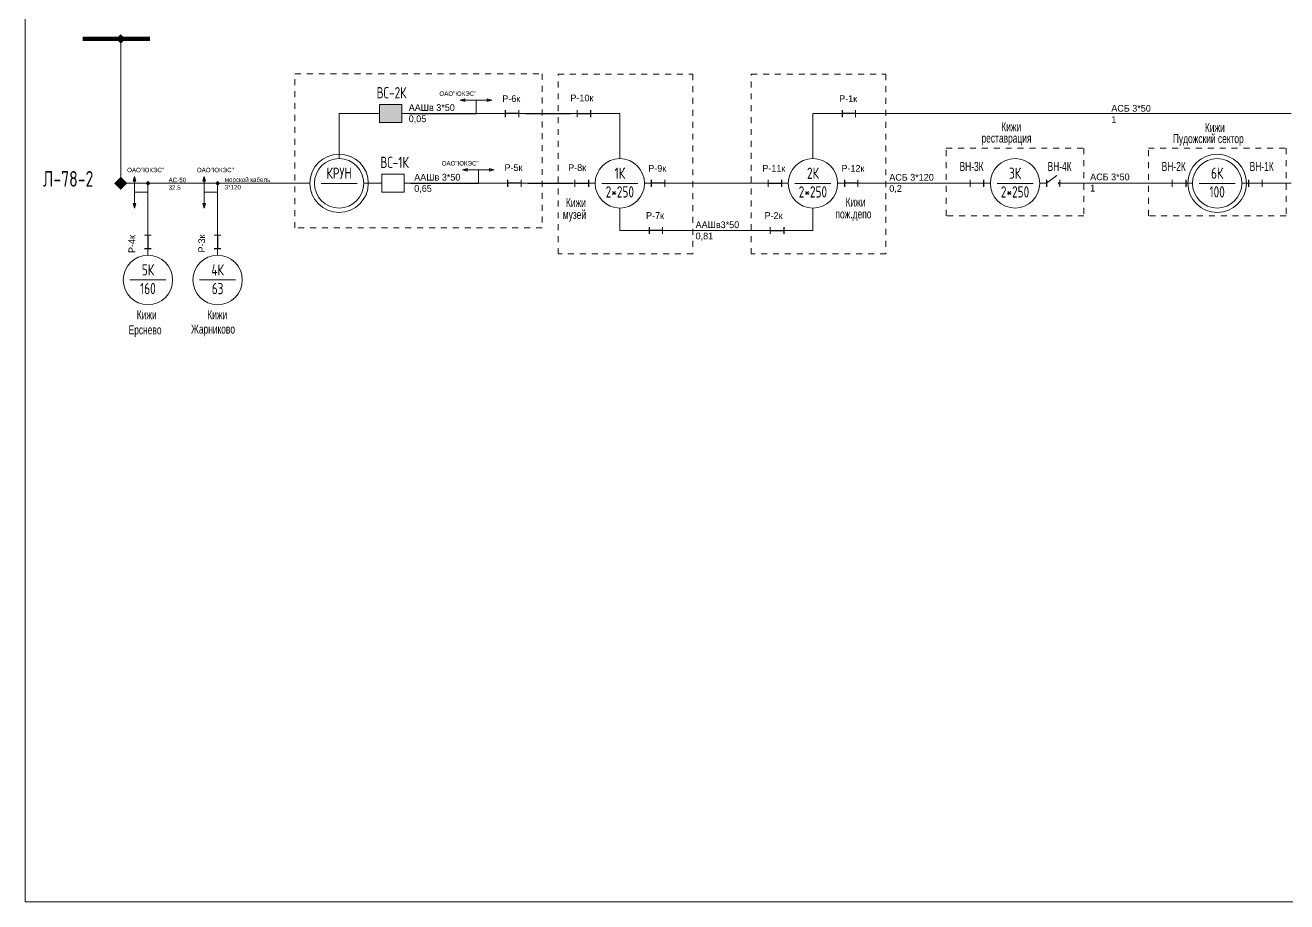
# Model space of a CAD drawing. Header units: millimetres. Extents: x 11 to 409, y 3 to 285.
# Drawn here: x 11.4 to 223.6, y 2.6 to 149.9 of the extents above; entities that cross this region are included whole.
import ezdxf
from ezdxf.enums import TextEntityAlignment as Align

# ---------------------------------------------------------------- set-up
doc = ezdxf.new("R2010")
doc.units = ezdxf.units.MM
doc.linetypes.add('JIS_02_1.0', pattern=[2, 1, -1])
for name, color, linetype, lineweight in [('10_КВ', 250, 'Continuous', 18), ('АТРИБУТЫ', 7, 'Continuous', 13), ('РАЗЪЕД_РУБИЛЬН', 150, 'Continuous', 13), ('ТЕКСТ', 7, 'Continuous', 13)]:
    doc.layers.add(name, color=color, linetype=linetype, lineweight=lineweight)
doc.layers.add('СХ_ОПЕРАТИВНАЯ', color=10, linetype='Continuous')
doc.layers.add('ШУНТ_РАЗЪЕД', color=161, linetype='Continuous')
doc.styles.add('ATTRIB', font='txt.shx', dxfattribs={"width": 0.7, "height": 5})
doc.styles.add('ТЕКСТ_МОДЕЛИ', font='txt.shx', dxfattribs={"width": 0.7, "height": 5})

# ---------------------------------------------------------------- blocks, each defined once
blk = doc.blocks.new('ПРИСОЕД_ШИНЕ')
at = {"color": 0}
blk.add_solid([(0, 2.12), (2.12, 0), (-2.12, 0), (0, -2.12)], dxfattribs=at)
at = {"layer": 'АТРИБУТЫ', "style": 'ATTRIB', "width": 0.7}
blk.add_attdef('ДИСП_НОМ', text='', height=5, dxfattribs=at).set_placement((0, 3.12), align=Align.CENTER)
blk = doc.blocks.new('ОТВЕТВЛЕНИЕ')
at = {"color": 0, "linetype": 'ByBlock'}
blk.add_solid([(0, 1.06), (1.06, 0), (-1.06, 0), (0, -1.06)], dxfattribs=at)
blk = doc.blocks.new('ТРАНСФ_ПОДСТ')
at = {"color": 7}
blk.add_line((-8, -11), (8, -11), dxfattribs=at)
at = {"color": 0}
blk.add_circle((0, -11), 11, dxfattribs=at)
at = {"layer": 'АТРИБУТЫ', "style": 'ATTRIB', "width": 0.7, "flags": 4}
for tag, p in [('OBOZN', (0, -9)), ('MOCHNOCT', (0, -17.33))]:
    blk.add_attdef(tag, text='', height=5, dxfattribs=at).set_placement(p, align=Align.CENTER)
at = {"layer": 'АТРИБУТЫ', "style": 'ТЕКСТ_МОДЕЛИ', "width": 0.7}
blk.add_attdef('MESTO_1', text='', height=5, dxfattribs=at).set_placement((14, -11), align=Align.BOTTOM_LEFT)
blk.add_attdef('MESTO_2', text='', height=5, dxfattribs=at).set_placement((14, -12), align=Align.TOP_LEFT)
blk = doc.blocks.new('РАЗЪЕДИНИТЕЛЬ')
at = {"color": 0, "linetype": 'ByBlock'}
for p, q in [((0, 0), (0, -3)), ((0, -9), (0, -12))]:
    blk.add_line(p, q, dxfattribs=at)
at = {"layer": 'РАЗЪЕД_РУБИЛЬН', "color": 0, "linetype": 'ByBlock'}
blk.add_line((-1.5, -3), (1.5, -3), dxfattribs=at)
at = {"layer": 'СХ_ОПЕРАТИВНАЯ', "color": 0, "linetype": 'ByBlock'}
blk.add_line((-1.5, -9), (1.5, -9), dxfattribs=at)
at = {"layer": 'ШУНТ_РАЗЪЕД', "color": 0}
blk.add_line((0, -3), (0, -9), dxfattribs=at)
at = {"layer": 'РАЗЪЕД_РУБИЛЬН', "color": 7, "style": 'ATTRIB', "width": 0.7}
blk.add_attdef('ДИСП_НОМ', text='', height=5, dxfattribs=at).set_placement((-4.75, -6), align=Align.MIDDLE_RIGHT)
at = {"layer": 'РАЗЪЕД_РУБИЛЬН', "color": 7, "style": 'ATTRIB', "width": 0.7, "flags": 1}
blk.add_attdef('КОД', text='', height=5, dxfattribs=at).set_placement((-4.75, -12), align=Align.MIDDLE_RIGHT)
blk = doc.blocks.new('ВЫКЛЮЧАТЕЛЬ')
at = {"color": 0, "linetype": 'ByBlock'}
for p, q in [((0, 0), (0, -3)), ((0, -13), (0, -16))]:
    blk.add_line(p, q, dxfattribs=at)
blk.add_lwpolyline([(-4, -3), (4, -3), (4, -13), (-4, -13)], close=True, dxfattribs=at)
at = {"layer": 'АТРИБУТЫ', "style": 'ATTRIB', "width": 0.7}
blk.add_attdef('ДИСП_НОМ', text='', height=5, dxfattribs=at).set_placement((-6, -8), align=Align.MIDDLE_RIGHT)
at = {"layer": 'АТРИБУТЫ', "style": 'ATTRIB', "width": 0.7, "flags": 1}
blk.add_attdef('КОД', text='', height=5, dxfattribs=at).set_placement((-6, -14), align=Align.MIDDLE_RIGHT)
blk = doc.blocks.new('ВЫКЛ_НАГРУЗКИ')
at = {"color": 0, "linetype": 'ByBlock'}
for p, q in [((0, 0), (0, -3)), ((0, -9), (0, -12))]:
    blk.add_line(p, q, dxfattribs=at)
at = {"layer": 'РАЗЪЕД_РУБИЛЬН', "color": 0, "linetype": 'ByBlock'}
blk.add_line((-1.5, -3), (1.5, -3), dxfattribs=at)
at = {"layer": 'СХ_ОПЕРАТИВНАЯ', "color": 0, "linetype": 'ByBlock'}
blk.add_line((-1.5, -9), (1.5, -9), dxfattribs=at)
at = {"layer": 'РАЗЪЕД_РУБИЛЬН', "color": 7, "style": 'ATTRIB', "width": 0.7}
blk.add_attdef('ДИСП_НОМ', text='', height=5, dxfattribs=at).set_placement((-4.75, -6), align=Align.MIDDLE_RIGHT)
at = {"layer": 'РАЗЪЕД_РУБИЛЬН', "color": 7, "style": 'ATTRIB', "width": 0.7, "flags": 1}
blk.add_attdef('КОД', text='', height=5, dxfattribs=at).set_placement((-4.75, -12), align=Align.MIDDLE_RIGHT)

msp = doc.modelspace()

# ---------------------------------------------------------------- hatches: boundary and pattern name
at = {"layer": '10_КВ'}
h = msp.add_hatch(color=256, dxfattribs=at)
h.dxf.hatch_style = 1
h.paths.add_polyline_path([(74.75, 133.56), (74.75, 136.58), (70.98, 136.58), (70.98, 133.56)])
edge = h.paths.add_edge_path()
edge.add_line((70.98, 135.07), (69.84, 135.07))
edge = h.paths.add_edge_path()
edge.add_line((75.89, 135.07), (74.75, 135.07))
h.paths.add_polyline_path([(68.87, 137.17), (75.98, 137.17), (75.98, 140), (68.87, 140)], flags=9)
h = msp.add_hatch(color=256, dxfattribs=at)
h.paths.add_polyline_path([(89.86, 137.33), (89.11, 137.33), (89.11, 137.11)])
h.paths.add_polyline_path([(89.86, 137.33), (89.11, 137.56), (89.11, 137.33)])
h.paths.add_polyline_path([(85.33, 137.11), (85.33, 137.33), (84.57, 137.33)])
h.paths.add_polyline_path([(84.57, 137.33), (85.33, 137.33), (85.33, 137.56)])
h = msp.add_hatch(color=256, dxfattribs=at)
h.paths.add_polyline_path([(90.24, 125.62), (89.49, 125.62), (89.49, 125.4)])
h.paths.add_polyline_path([(90.24, 125.62), (89.49, 125.85), (89.49, 125.62)])
h.paths.add_polyline_path([(85.71, 125.4), (85.71, 125.62), (84.95, 125.62)])
h.paths.add_polyline_path([(84.95, 125.62), (85.71, 125.62), (85.71, 125.85)])
h = msp.add_hatch(color=256, dxfattribs=at)
h.paths.add_polyline_path([(29.75, 124.49), (29.75, 123.74), (29.98, 123.74)])
h.paths.add_polyline_path([(29.75, 124.49), (29.53, 123.74), (29.75, 123.74)])
h.paths.add_polyline_path([(29.98, 119.96), (29.75, 119.96), (29.75, 119.2)])
h.paths.add_polyline_path([(29.75, 119.96), (29.53, 119.96), (29.75, 119.2)])
h = msp.add_hatch(color=256, dxfattribs=at)
h.paths.add_polyline_path([(41.47, 124.49), (41.47, 123.73), (41.7, 123.73)])
h.paths.add_polyline_path([(41.47, 124.49), (41.25, 123.73), (41.47, 123.73)])
h.paths.add_polyline_path([(41.7, 119.96), (41.47, 119.96), (41.47, 119.2)])
h.paths.add_polyline_path([(41.47, 119.2), (41.47, 119.96), (41.25, 119.96)])

# ---------------------------------------------------------------- linework, layer by layer
for p, q in [((75.89, 135.07), (87.22, 135.07)), ((95.53, 135.07), (103.09, 135.07)), ((76.26, 123.36), (87.6, 123.36)), ((95.91, 123.36), (103.46, 123.36))]:
    msp.add_line(p, q)
for p, q in [((27.44, 124.16), (27.44, 146.83)), ((84.57, 137.33), (85.33, 137.56)), ((84.57, 137.33), (89.86, 137.33)), ((84.57, 137.33), (85.33, 137.11)), ((85.33, 137.56), (85.33, 137.11)), ((87.22, 137.33), (87.22, 135.07)), ((89.86, 137.33), (89.11, 137.56)), ((89.11, 137.56), (89.11, 137.11)), ((89.86, 137.33), (89.11, 137.11)), ((64.18, 127.51), (64.18, 135.07)), ((64.18, 135.07), (69.84, 135.07)), ((87.22, 135.07), (91, 135.07)), ((107.62, 135.07), (111.4, 135.07)), ((111.4, 127.51), (111.4, 135.07)), ((143.88, 127.51), (143.88, 135.07)), ((143.88, 135.07), (147.66, 135.07)), ((152.19, 135.07), (224.35, 135.07)), ((84.95, 125.62), (85.71, 125.85)), ((84.95, 125.62), (90.24, 125.62)), ((84.95, 125.62), (85.71, 125.4)), ((85.71, 125.85), (85.71, 125.4)), ((87.6, 125.62), (87.6, 123.36)), ((90.24, 125.62), (89.49, 125.85)), ((89.49, 125.85), (89.49, 125.4)), ((90.24, 125.62), (89.49, 125.4)), ((28.24, 123.36), (32.02, 123.36)), ((29.75, 124.49), (29.53, 123.74)), ((29.53, 123.74), (29.98, 123.74)), ((29.75, 119.2), (29.75, 124.49)), ((29.75, 124.49), (29.98, 123.74)), ((32.02, 123.36), (43.35, 123.36)), ((32.02, 123.36), (32.02, 115.8)), ((41.47, 124.49), (41.25, 123.73)), ((41.25, 123.73), (41.7, 123.73)), ((41.47, 119.2), (41.47, 124.49)), ((41.47, 124.49), (41.7, 123.73)), ((43.74, 123.36), (43.74, 115.8)), ((44.15, 123.36), (59.26, 123.36)), ((68.33, 123.36), (70.22, 123.36)), ((87.6, 123.36), (91.37, 123.36)), ((120.08, 123.36), (135.2, 123.36)), ((152.57, 123.36), (169.19, 123.36)), ((170.33, 123.36), (172.59, 123.36)), ((183.17, 123.36), (184.89, 124.67)), ((186.57, 123.36), (203.19, 123.36)), ((204.33, 123.36), (206.59, 123.36)), ((217.17, 123.36), (219.44, 123.36)), ((220.57, 123.36), (224.35, 123.36)), ((29.75, 121.85), (32.02, 121.85)), ((41.47, 121.85), (43.74, 121.85)), ((29.75, 119.2), (29.53, 119.96)), ((29.53, 119.96), (29.98, 119.96)), ((29.75, 119.2), (29.98, 119.96)), ((41.47, 119.2), (41.25, 119.96)), ((41.25, 119.96), (41.7, 119.96)), ((41.47, 119.2), (41.7, 119.96)), ((111.4, 119.2), (111.4, 115.42)), ((143.88, 119.2), (143.88, 115.42)), ((111.4, 115.42), (115.17, 115.42)), ((119.71, 115.42), (135.57, 115.42)), ((143.88, 115.42), (140.11, 115.42))]:
    msp.add_line(p, q, dxfattribs=at)
at = {"layer": '10_КВ', "linetype": 'Continuous'}
msp.add_lwpolyline([(11.38, 2.61), (409.03, 2.61), (409.03, 285.47), (11.38, 285.47)], close=True, dxfattribs=at)
at = {"layer": '10_КВ', "const_width": 0.756}
msp.add_lwpolyline([(32.37, 147.63), (21.04, 147.63)], dxfattribs=at)
at = {"layer": '10_КВ', "linetype": 'JIS_02_1.0'}
for points in [[(56.75, 141.76), (98.31, 141.76), (98.31, 115.85), (56.75, 115.85)], [(101.01, 141.7), (123.68, 141.7), (123.68, 111.48), (101.01, 111.48)], [(133.5, 141.7), (156.17, 141.7), (156.17, 111.48), (133.5, 111.48)], [(166.31, 129.25), (189.48, 129.25), (189.48, 117.92), (166.31, 117.92)], [(200.31, 129.25), (223.48, 129.25), (223.48, 117.92), (200.31, 117.92)]]:
    msp.add_lwpolyline(points, close=True, dxfattribs=at)
at = {"layer": '10_КВ'}
for centre, radius in [((64.18, 123.36), 4.91), ((211.88, 123.36), 4.91), ((185.3, 123.36), 0.142)]:
    msp.add_circle(centre, radius, dxfattribs=at)

# ---------------------------------------------------------------- block references
at = {"layer": '10_КВ', "yscale": 0.3777638315907391, "zscale": 0.3777638315907391}
for name, p, xscale in [('ПРИСОЕД_ШИНЕ', (27.44, 147.63), -0.3777638315907391), ('ОТВЕТВЛЕНИЕ', (32.03, 123.36), 0.3777638315907391), ('ОТВЕТВЛЕНИЕ', (43.75, 123.36), 0.3777638315907391), ('РАЗЪЕДИНИТЕЛЬ', (32.02, 115.8), 0.3777638315907391), ('РАЗЪЕДИНИТЕЛЬ', (43.74, 115.8), 0.3777638315907391)]:
    msp.add_blockref(name, p, dxfattribs=dict(at, xscale=xscale))
at = {"layer": '10_КВ'}
ref = msp.add_blockref('ВЫКЛЮЧАТЕЛЬ', (75.89, 135.07), dxfattribs=dict(at, xscale=-0.3777638315907391, yscale=0.3777638315907391, zscale=0.3777638315907391, rotation=270))
ref.add_attrib('ДИСП_НОМ', 'ВС-2К', dxfattribs={"layer": 'АТРИБУТЫ', "height": 1.889, "style": 'ATTRIB', "width": 0.7}).set_placement((75.51, 138.59), align=Align.MIDDLE_RIGHT)
at = {"layer": '10_КВ', "yscale": 0.3777638315907391, "zscale": 0.3777638315907391}
for p, xscale, rotation in [((95.53, 135.07), 0.3777638315907391, 270), ((103.09, 135.07), -0.3777638315907391, 90), ((152.19, 135.07), 0.3777638315907391, 270), ((95.91, 123.36), 0.3777638315907391, 270), ((102.71, 123.36), -0.3777638315907391, 90), ((120.08, 123.36), 0.3777638315907391, 270), ((135.2, 123.36), -0.3777638315907391, 90), ((152.57, 123.36), 0.3777638315907391, 270), ((119.71, 115.42), 0.3777638315907391, 270), ((135.57, 115.42), -0.3777638315907391, 90)]:
    msp.add_blockref('РАЗЪЕДИНИТЕЛЬ', p, dxfattribs=dict(at, xscale=xscale, rotation=rotation))
at = {"layer": '10_КВ'}
ref = msp.add_blockref('ТРАНСФ_ПОДСТ', (177.88, 127.51), dxfattribs=dict(at, xscale=0.3777638315907391, yscale=0.3777638315907391, zscale=0.3777638315907391))
ref.add_attrib('MESTO_1', 'Кижи', dxfattribs={"layer": 'АТРИБУТЫ', "height": 1.511, "width": 0.7}).set_placement((175.57, 131.64), align=Align.BOTTOM_LEFT)
ref.add_attrib('MESTO_2', 'реставрация', dxfattribs={"layer": 'АТРИБУТЫ', "height": 1.5111, "width": 0.7}).set_placement((172.24, 131.71), align=Align.TOP_LEFT)
ref.add_attrib('OBOZN', '3К', dxfattribs={"layer": 'АТРИБУТЫ', "height": 1.889, "style": 'ATTRIB', "width": 0.7, "flags": 4}).set_placement((177.88, 124.11), align=Align.CENTER)
ref.add_attrib('MOCHNOCT', '2*250', dxfattribs={"layer": 'АТРИБУТЫ', "height": 1.889, "style": 'ATTRIB', "width": 0.7, "flags": 4}).set_placement((177.88, 120.97), align=Align.CENTER)
ref = msp.add_blockref('ТРАНСФ_ПОДСТ', (211.88, 127.51), dxfattribs=dict(at, xscale=0.3777638315907391, yscale=0.3777638315907391, zscale=0.3777638315907391))
ref.add_attrib('MESTO_1', 'Кижи', dxfattribs={"layer": 'АТРИБУТЫ', "height": 1.511, "width": 0.7}).set_placement((209.81, 131.52), align=Align.BOTTOM_LEFT)
ref.add_attrib('MESTO_2', 'Пудожский сектор', dxfattribs={"layer": 'АТРИБУТЫ', "height": 1.5111, "width": 0.7}).set_placement((204.43, 131.63), align=Align.TOP_LEFT)
ref.add_attrib('OBOZN', '6К', dxfattribs={"layer": 'АТРИБУТЫ', "height": 1.889, "style": 'ATTRIB', "width": 0.7, "flags": 4}).set_placement((211.88, 124.11), align=Align.CENTER)
ref.add_attrib('MOCHNOCT', '100', dxfattribs={"layer": 'АТРИБУТЫ', "height": 1.889, "style": 'ATTRIB', "width": 0.7, "flags": 4}).set_placement((211.88, 120.97), align=Align.CENTER)
at = {"layer": '10_КВ', "xscale": 0.3777638315907391, "yscale": 0.3777638315907391, "zscale": 0.3777638315907391}
msp.add_blockref('ТРАНСФ_ПОДСТ', (64.18, 127.51), dxfattribs=at).add_auto_attribs({'OBOZN': 'КРУН'})
at = {"layer": '10_КВ'}
ref = msp.add_blockref('ВЫКЛЮЧАТЕЛЬ', (76.26, 123.36), dxfattribs=dict(at, xscale=-0.3777638315907391, yscale=0.3777638315907391, zscale=0.3777638315907391, rotation=270))
ref.add_attrib('ДИСП_НОМ', 'ВС-1К', dxfattribs={"layer": 'АТРИБУТЫ', "height": 1.889, "style": 'ATTRIB', "width": 0.7}).set_placement((75.89, 126.88), align=Align.MIDDLE_RIGHT)
ref = msp.add_blockref('ТРАНСФ_ПОДСТ', (111.4, 127.51), dxfattribs=dict(at, xscale=0.3777638315907391, yscale=0.3777638315907391, zscale=0.3777638315907391))
ref.add_attrib('MESTO_1', 'Кижи', dxfattribs={"layer": 'АТРИБУТЫ', "height": 1.511, "width": 0.7}).set_placement((102.34, 118.9), align=Align.BOTTOM_LEFT)
ref.add_attrib('MESTO_2', 'музей', dxfattribs={"layer": 'АТРИБУТЫ', "height": 1.511, "width": 0.7}).set_placement((101.82, 118.86), align=Align.TOP_LEFT)
ref.add_attrib('OBOZN', '1К', dxfattribs={"layer": 'АТРИБУТЫ', "height": 1.889, "style": 'ATTRIB', "width": 0.7, "flags": 4}).set_placement((111.4, 124.11), align=Align.CENTER)
ref.add_attrib('MOCHNOCT', '2*250', dxfattribs={"layer": 'АТРИБУТЫ', "height": 1.889, "style": 'ATTRIB', "width": 0.7, "flags": 4}).set_placement((111.4, 120.97), align=Align.CENTER)
ref = msp.add_blockref('ТРАНСФ_ПОДСТ', (143.88, 127.51), dxfattribs=dict(at, xscale=0.3777638315907391, yscale=0.3777638315907391, zscale=0.3777638315907391))
ref.add_attrib('MESTO_1', 'Кижи', dxfattribs={"layer": 'АТРИБУТЫ', "height": 1.511, "width": 0.7}).set_placement((149.38, 119), align=Align.BOTTOM_LEFT)
ref.add_attrib('MESTO_2', 'пож.депо', dxfattribs={"layer": 'АТРИБУТЫ', "height": 1.511, "width": 0.7}).set_placement((147.67, 118.97), align=Align.TOP_LEFT)
ref.add_attrib('OBOZN', '2К', dxfattribs={"layer": 'АТРИБУТЫ', "height": 1.889, "style": 'ATTRIB', "width": 0.7, "flags": 4}).set_placement((143.88, 124.11), align=Align.CENTER)
ref.add_attrib('MOCHNOCT', '2*250', dxfattribs={"layer": 'АТРИБУТЫ', "height": 1.889, "style": 'ATTRIB', "width": 0.7, "flags": 4}).set_placement((143.88, 120.97), align=Align.CENTER)
at = {"layer": '10_КВ', "linetype": 'Continuous'}
ref = msp.add_blockref('ПРИСОЕД_ШИНЕ', (27.44, 123.36), dxfattribs=dict(at, xscale=0.5270721806356882, yscale=0.5270721806356882, zscale=0.5270721806356882))
ref.add_attrib('ДИСП_НОМ', 'Л-78-2', dxfattribs={"layer": 'АТРИБУТЫ', "height": 2.635, "style": 'ATTRIB', "width": 0.7}).set_placement((18.6, 122.79), align=Align.CENTER)
at = {"layer": '10_КВ'}
ref = msp.add_blockref('ВЫКЛ_НАГРУЗКИ', (169.19, 123.36), dxfattribs=dict(at, xscale=-0.3777638315907391, yscale=0.3777638315907391, zscale=0.3777638315907391, rotation=90))
ref.add_attrib('ДИСП_НОМ', 'ВН-3К', dxfattribs={"layer": 'РАЗЪЕД_РУБИЛЬН', "color": 7, "height": 1.511, "width": 0.7}).set_placement((172.59, 126.19), align=Align.MIDDLE_RIGHT)
ref = msp.add_blockref('ВЫКЛ_НАГРУЗКИ', (186.57, 123.36), dxfattribs=dict(at, xscale=0.3777638315907391, yscale=0.3777638315907391, zscale=0.3777638315907391, rotation=270))
ref.add_attrib('ДИСП_НОМ', 'ВН-4К', dxfattribs={"layer": 'РАЗЪЕД_РУБИЛЬН', "color": 7, "height": 1.511, "width": 0.7}).set_placement((185.37, 126.19), align=Align.MIDDLE)
ref = msp.add_blockref('ВЫКЛ_НАГРУЗКИ', (203.19, 123.36), dxfattribs=dict(at, xscale=-0.3777638315907391, yscale=0.3777638315907391, zscale=0.3777638315907391, rotation=90))
ref.add_attrib('ДИСП_НОМ', 'ВН-2К', dxfattribs={"layer": 'РАЗЪЕД_РУБИЛЬН', "color": 7, "height": 1.511, "width": 0.7}).set_placement((206.59, 126.19), align=Align.MIDDLE_RIGHT)
ref = msp.add_blockref('ВЫКЛ_НАГРУЗКИ', (220.57, 123.36), dxfattribs=dict(at, xscale=0.3777638315907391, yscale=0.3777638315907391, zscale=0.3777638315907391, rotation=270))
ref.add_attrib('ДИСП_НОМ', 'ВН-1К', dxfattribs={"layer": 'РАЗЪЕД_РУБИЛЬН', "color": 7, "height": 1.511, "width": 0.7}).set_placement((219.37, 126.19), align=Align.MIDDLE)
ref = msp.add_blockref('ТРАНСФ_ПОДСТ', (32.02, 111.27), dxfattribs=dict(at, xscale=0.3777638315907391, yscale=0.3777638315907391, zscale=0.3777638315907391))
ref.add_attrib('MESTO_1', 'Кижи', dxfattribs={"layer": 'АТРИБУТЫ', "height": 1.511, "width": 0.7}).set_placement((30.15, 100.06), align=Align.BOTTOM_LEFT)
ref.add_attrib('MESTO_2', 'Ерснево', dxfattribs={"layer": 'АТРИБУТЫ', "height": 1.511, "width": 0.7}).set_placement((28.77, 99.48), align=Align.TOP_LEFT)
ref.add_attrib('OBOZN', '5К', dxfattribs={"layer": 'АТРИБУТЫ', "height": 1.889, "style": 'ATTRIB', "width": 0.7, "flags": 4}).set_placement((32.02, 107.87), align=Align.CENTER)
ref.add_attrib('MOCHNOCT', '160', dxfattribs={"layer": 'АТРИБУТЫ', "height": 1.889, "style": 'ATTRIB', "width": 0.7, "flags": 4}).set_placement((32.02, 104.72), align=Align.CENTER)
ref = msp.add_blockref('ТРАНСФ_ПОДСТ', (43.74, 111.27), dxfattribs=dict(at, xscale=0.3777638315907391, yscale=0.3777638315907391, zscale=0.3777638315907391))
ref.add_attrib('MESTO_1', 'Кижи', dxfattribs={"layer": 'АТРИБУТЫ', "height": 1.511, "width": 0.7}).set_placement((42.01, 100.06), align=Align.BOTTOM_LEFT)
ref.add_attrib('MESTO_2', 'Жарниково', dxfattribs={"layer": 'АТРИБУТЫ', "height": 1.511, "width": 0.7}).set_placement((39.28, 99.61), align=Align.TOP_LEFT)
ref.add_attrib('OBOZN', '4К', dxfattribs={"layer": 'АТРИБУТЫ', "height": 1.889, "style": 'ATTRIB', "width": 0.7, "flags": 4}).set_placement((43.74, 107.87), align=Align.CENTER)
ref.add_attrib('MOCHNOCT', '63', dxfattribs={"layer": 'АТРИБУТЫ', "height": 1.889, "style": 'ATTRIB', "width": 0.7, "flags": 4}).set_placement((43.74, 104.72), align=Align.CENTER)

# ---------------------------------------------------------------- texts
at = {"layer": 'ТЕКСТ', "attachment_point": 1}
for s, insert, char_height, width in [('ОАО"ЮКЭС"', (81.05, 138.81), 0.756, 22.1683), ('Р-6к', (91.63, 138.15), 1.133, 7.8404), ('Р-10к', (103.09, 138.27), 1.133, 7.8404), ('Р-1к', (148.3, 138.15), 1.133, 7.8404), ('ААШв 3*50\\P0,05^I^I   ', (75.89, 136.66), 1.1333, 24.3634), ('АСБ 3*50\\P1', (194.08, 136.53), 1.133, 24.3634), ('ОАО"ЮКЭС"', (28.52, 125.97), 0.756, 19.8787), ('ОАО"ЮКЭС"', (40.24, 125.97), 0.756, 19.8787), ('ОАО"ЮКЭС"', (81.43, 127.1), 0.756, 22.1683), ('Р-5к', (92, 126.56), 1.133, 7.8404), ('Р-8к', (102.71, 126.56), 1.133, 7.8404), ('Р-9к', (116.19, 126.44), 1.133, 7.8404), ('Р-11к', (135.37, 126.44), 1.133, 7.8404), ('Р-12к', (148.68, 126.44), 1.133, 7.8404), ('АС-50\\P32.5', (35.49, 124.3), 0.756, 24.3634), ('морской кабель\\P3*120', (44.94, 124.35), 0.7555, 24.3634), ('ААШв 3*50\\P0,65^I^I   ', (76.82, 124.95), 1.1333, 24.3634), ('АСБ 3*120\\P0,2', (156.73, 124.94), 1.133, 24.3634), ('АСБ 3*50\\P1', (190.52, 125), 1.133, 24.3634), ('Р-7к', (115.81, 118.51), 1.133, 7.8404), ('ААШв3*50\\P0,81', (124.15, 116.96), 1.133, 24.3634), ('Р-2к', (135.75, 118.51), 1.133, 7.8404)]:
    msp.add_mtext(s, dxfattribs=dict(at, insert=insert, char_height=char_height, width=width))
at = {"layer": 'ТЕКСТ', "char_height": 1.133, "width": 7.8404, "attachment_point": 1, "rotation": 90}
for s, insert in [('Р-4к', (28.75, 111.65)), ('Р-3к', (40.49, 111.73))]:
    msp.add_mtext(s, dxfattribs=dict(at, insert=insert))

doc.saveas('drawing.dxf')
